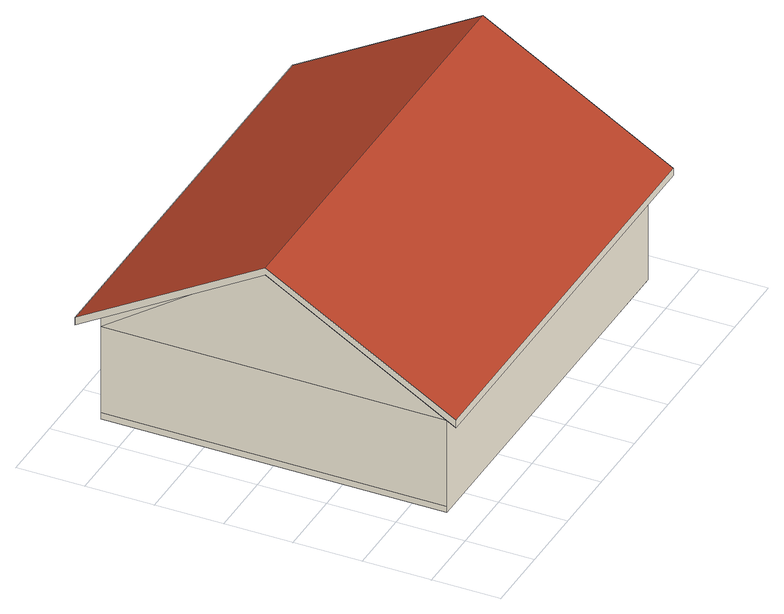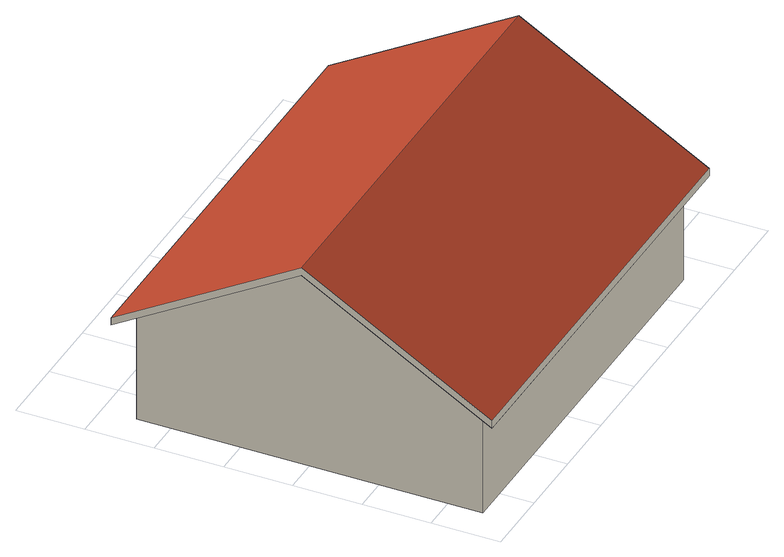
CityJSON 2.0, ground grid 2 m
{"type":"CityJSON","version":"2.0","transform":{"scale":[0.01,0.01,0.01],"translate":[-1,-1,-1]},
"CityObjects":{
"building1":{"type":"Building","geometry":[{"type":"MultiSurface","lod":"2.2","boundaries":[[[0,1,2]],[[1,0,3]],[[4,1,3,5]],[[1,4,6,7,8,9,10,11,2]],[[0,12,13,14,15,16,17,18]],[[19,0,18]],[[3,0,19]],[[0,2,11]],[[18,0,11]],[[20,21,12,0,18,17,16,15]],[[5,3,19]],[[22,23,4,5]],[[6,4,2,11,10,9,8,7]],[[11,2,24,25]],[[26,10,11,25]],[[11,10,27,28,18]],[[12,21,29,30,31,13]],[[14,13,31,32]],[[33,20,15,14,32,34]],[[17,25,16]],[[16,25,24]],[[24,35,36,37,16]],[[37,17,16]],[[38,17,37]],[[39,26,25,17,38]],[[28,19,18]],[[37,19,28,38]],[[36,22,5,19,37]],[[29,21,20,33]],[[35,23,22,36]],[[4,23,35,24,2]],[[27,10,26,39]],[[28,27,39,38]],[[30,29,33,34]],[[31,30,34,32]]],"semantics":{"surfaces":[{"type":"WallSurface"},{"type":"FloorSurface"},{"type":"RoofSurface"}],"values":[0,0,0,0,1,2,0,2,2,1,0,0,0,2,0,0,0,0,0,2,2,0,2,2,0,2,2,0,0,1,0,2,0,2,2]}}]}
},
"vertices":[
[100,600,709],[100,100,370],[100,100,420],[100,1100,370],[100,100,100],[100,1100,100],[130,130,100],[130,130,350],[110,110,350],[110,110,370],[130,130,370],[130,130,437],[50,600,709],[50,1150,391],[1350,1150,391],[1350,600,709],[1300,600,709],[1270,600,709],[130,600,709],[100,1100,420],[1350,50,391],[50,50,391],[100,1100,80],[100,100,80],[1300,100,420],[1270,130,437],[1270,130,370],[130,1070,370],[130,1070,437],[50,50,414],[50,600,732],[50,1150,414],[1350,1150,414],[1350,50,414],[1350,600,732],[1300,100,80],[1300,1100,80],[1300,1100,420],[1270,1070,437],[1270,1070,370]
]}
